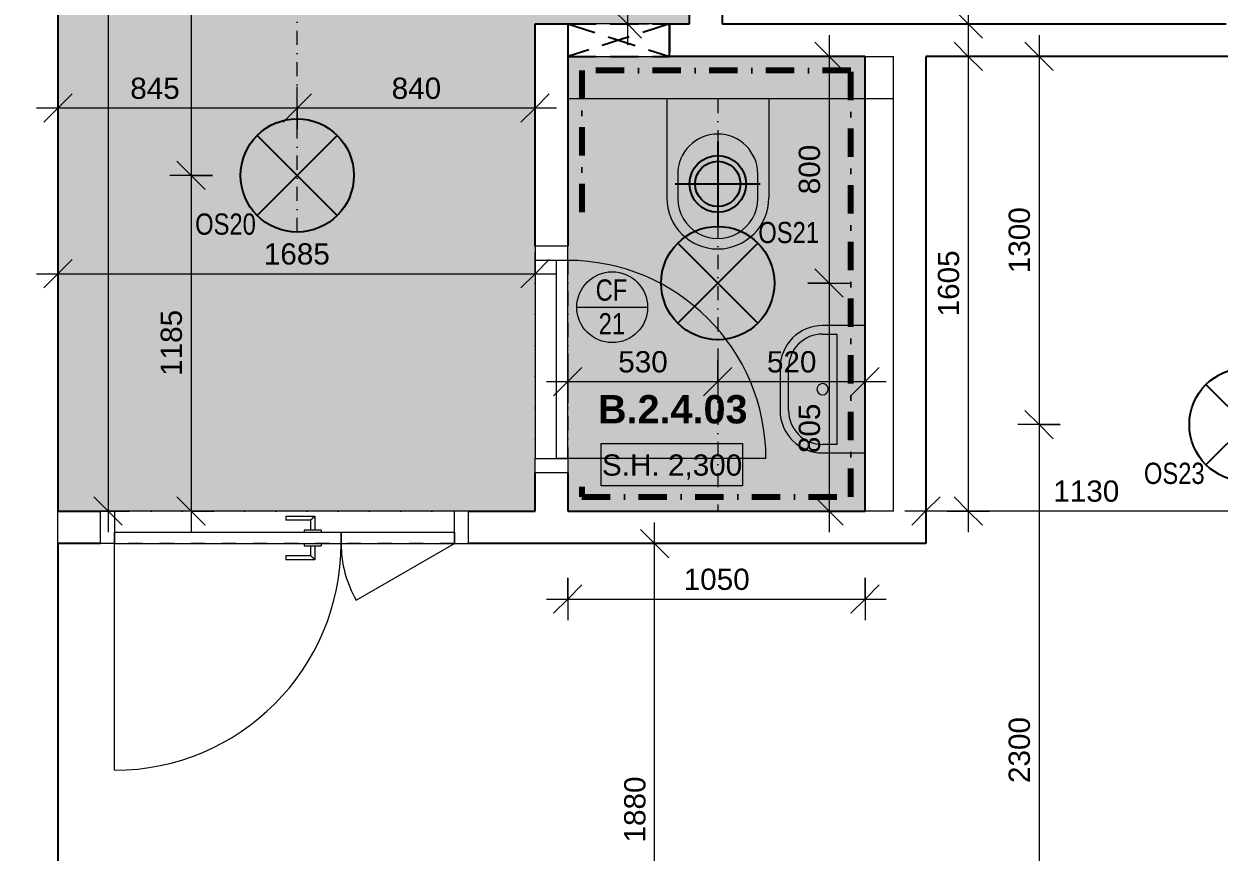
# Model space of a CAD drawing. Header units: millimetres. Extents: x -8336 to 42027, y -1655 to 58543.
# Drawn here: x 15276 to 19496, y 47414 to 50338 of the extents above; entities that cross this region are included whole.
import ezdxf

# ---------------------------------------------------------------- set-up
doc = ezdxf.new("R2010")
doc.units = ezdxf.units.MM
for name, pattern in [('ABMV_DashDot_2_2mm-S0_6mm', [110, 50, -30, 0, -30]), ('HA_Dash_3mm-S1mm', [150, 100, -50]), ('HA_DashDot_2_2mm-S0_6mm', [110, 50, -30, 0, -30]), ('HA_DashDot_4mm-S1mm', [200, 100, -50, 0, -50])]:
    doc.linetypes.add(name, pattern=pattern)
for name, color, linetype, lineweight in [('-UNDERLAY_I-WALL-____-OTLN', 9, 'Continuous', 9), ('-UNDERLAY_P-SANR-FIXT-OTLN', 9, 'Continuous', 9), ('A-____-____-DIMS', 9, 'Continuous', 5), ('A-____-____-DIMS-50', 9, 'Continuous', 5), ('A-AREA-____-IDEN', 9, 'Continuous', 9), ('A-CLNG-____-IDEN', 9, 'Continuous', 9), ('A-CLNG-____-PATT', 9, 'Continuous', 9), ('A-DETL-____-OTLN', 9, 'Continuous', 25), ('A-DOOR-____-MCUT', 9, 'HA_DashDot_2_2mm-S0_6mm', 9), ('A-DOOR-____-OTLN', 9, 'Continuous', 9), ('A-DOOR-FRAM-OTLN', 9, 'Continuous', 9), ('A-GENM-____-MCUT', 9, 'HA_Dash_3mm-S1mm', 25), ('A-GENM-____-OTLN', 9, 'Continuous', 9), ('A-WALL-____-MCUT', 9, 'Continuous', 25), ('E-LITE-EQPM-IDEN', 9, 'Continuous', 9), ('E-LITE-EQPM-OTLN', 9, 'Continuous', 9), ('G-____-____-DIMS', 9, 'Continuous', 5), ('I-WALL-____-MCUT', 9, 'Continuous', 25), ('I-WALL-____-OTLN', 9, 'Continuous', 9), ('M-HVAC-CDFF-OTLN', 9, 'Continuous', 9)]:
    doc.layers.add(name, color=color, linetype=linetype, lineweight=lineweight)
doc.styles.add('Arial_1', font='arial.ttf', dxfattribs={"height": 75})
doc.styles.add('Arial_2', font='arial.ttf', dxfattribs={"width": 0.8, "height": 75})
doc.styles.add('Arial_B', font='arialbd.ttf', dxfattribs={"height": 100})
doc.dimstyles.new('Inner_Dimensions', dxfattribs={"dimscale": 304.8, "dimtxt": 76.519455, "dimasz": 0.328084, "dimexe": 0.246063, "dimexo": 0.0625, "dimgap": 0.032808, "dimtad": 1, "dimdec": 0, "dimzin": 0, "dimdsep": 46, "dimtxsty": 'Arial_1', "dimblk1": 'OBLIQUE', "dimblk2": 'OBLIQUE', "dimsah": 1, "dimcen": 0.09, "dimdle": 0.246063, "dimazin": 0, "dimtfac": 1, "dimtdec": 4, "dimtix": 1, "dimtmove": 0, "dimatfit": 3, "dimfxl": 0.246063, "dimfxlon": 1, "dimtvp": 1, "dimtolj": 1, "dimtzin": 0, "dimlwd": 9, "dimlwe": 9, "dimarcsym": 2})
doc.dimstyles.new('Inner_Dimensions_1', dxfattribs={"dimscale": 304.8, "dimtxt": 76.519455, "dimasz": 0.328084, "dimexe": 0.246063, "dimexo": 0.0625, "dimgap": 0.032808, "dimtad": 1, "dimdec": 0, "dimzin": 0, "dimdsep": 46, "dimtxsty": 'Arial_1', "dimblk1": 'OBLIQUE', "dimblk2": 'OBLIQUE', "dimsah": 1, "dimcen": 0.09, "dimdle": 0.246063, "dimazin": 0, "dimtfac": 1, "dimtdec": 4, "dimtix": 1, "dimtmove": 2, "dimatfit": 3, "dimfxl": 0.246063, "dimfxlon": 1, "dimtvp": 1, "dimtolj": 1, "dimtzin": 0, "dimlwd": 9, "dimlwe": 9, "dimarcsym": 2})

# ---------------------------------------------------------------- blocks, each defined once
blk = doc.blocks.new('ABMV_Toilet_WallHung - Default-1991236-DPS_B - 2NP')
at = {"layer": '-UNDERLAY_P-SANR-FIXT-OTLN', "color": 254}
for p, q in [((-55, 75), (-55, 424.6)), ((-16.3, 426.2), (-16.3, 340.3)), ((266.3, 340.3), (266.3, 426.2)), ((305, 75), (305, 424.6))]:
    blk.add_line(p, q, dxfattribs=at)
for centre, radius, start, end in [((125, 424.6), 180, 0, 180), ((125, 426.2), 141.3, 360, 180), ((125, 340.3), 141.3, 180, 360)]:
    blk.add_arc(centre, radius, start, end, dxfattribs=at)
blk = doc.blocks.new('ABMV_WashBasin_Generic - 450x300-1960066-DPS_B - 2NP')
at = {"layer": '-UNDERLAY_P-SANR-FIXT-OTLN', "color": 254}
for p, q in [((200, 350), (50, 350)), ((50, 320), (200, 320)), ((-100, 200), (-100, 50)), ((-70, 150), (-70, 200)), ((320, 200), (320, 150)), ((350, 50), (350, 200)), ((320, 150), (-70, 150)), ((-100, 50), (350, 50))]:
    blk.add_line(p, q, dxfattribs=at)
for centre, radius, start, end in [((50, 200), 150, 90, 180), ((200, 200), 150, 360, 90), ((50, 200), 120, 90, 180), ((200, 200), 120, 360, 90), ((125, 200), 20, 90, 270), ((125, 200), 20, 270, 90)]:
    blk.add_arc(centre, radius, start, end, dxfattribs=at)
blk = doc.blocks.new('HA_DR_Double_Swing_Solid - In_BJ_1200x2100_800-1670814-DPS_B - 2NP')
at = {"layer": 'A-DOOR-____-MCUT'}
for p, q in [((-600, 57.5), (600, 57.5)), ((-600, -57.5), (600, -57.5))]:
    blk.add_line(p, q, dxfattribs=at)
at = {"layer": 'A-DOOR-____-OTLN', "lineweight": 5}
for p, q in [((600, 857.5), (600, 57.5)), ((-253.6, 257.5), (-600, 57.5))]:
    blk.add_line(p, q, dxfattribs=at)
at = {"layer": 'A-DOOR-____-OTLN'}
for p, q in [((-107.5, 65.5), (-107.5, 115)), ((-107.5, 115), (-5, 115)), ((-92.5, 100), (-92.5, 65.5)), ((-5, 100), (-92.5, 100)), ((-5, 100), (-5, 115)), ((-200, 57.5), (-600, 57.5)), ((-600, 17.5), (-600, 57.5)), ((-200, 17.5), (-200, 57.5)), ((600, 57.5), (-200, 57.5)), ((-200, 57.5), (-200, 17.5)), ((-70, 65.5), (-130, 65.5)), ((-130, 57.5), (-130, 65.5)), ((-70, 57.5), (-70, 65.5)), ((600, 57.5), (600, 17.5)), ((-200, 17.5), (-600, 17.5)), ((600, 17.5), (-200, 17.5)), ((-130, 9.5), (-130, 17.5)), ((-130, 9.5), (-70, 9.5)), ((-107.5, -40), (-107.5, 9.5)), ((-92.5, 9.5), (-92.5, -25)), ((-70, 9.5), (-70, 17.5)), ((-5, -40), (-107.5, -40)), ((-92.5, -25), (-5, -25)), ((-5, -40), (-5, -25))]:
    blk.add_line(p, q, dxfattribs=at)
at = {"layer": 'A-DOOR-____-OTLN', "lineweight": 5}
for centre, radius, start, end in [((600, 57.5), 800, 90, 180), ((-600, 57.5), 400, 360, 30)]:
    blk.add_arc(centre, radius, start, end, dxfattribs=at)
at = {"layer": 'A-DOOR-____-OTLN'}
for points in [[(-107.5, 115), (-107.5, 115), (-107.4, 114.9), (-106.9, 114.4), (-106.5, 114), (-106.1, 113.6), (-105.6, 113.1), (-105.2, 112.7), (-104.6, 112.1), (-103.9, 111.4), (-103.3, 110.8), (-102.9, 110.4), (-102.4, 109.9), (-101.9, 109.4), (-101.5, 109), (-101, 108.5), (-100.5, 108), (-100, 107.5), (-99.5, 107), (-99, 106.5), (-98.5, 106), (-98.1, 105.6), (-97.6, 105.1), (-97.1, 104.6), (-96.7, 104.2), (-96.2, 103.7), (-95.8, 103.3), (-95.3, 102.8), (-94.8, 102.3), (-94.4, 101.9), (-93.9, 101.4), (-93.5, 101), (-93.1, 100.6), (-92.6, 100.1), (-92.5, 100), (-92.5, 100)], [(-92.5, -25), (-92.5, -25), (-92.6, -25.1), (-93.1, -25.6), (-93.5, -26), (-93.9, -26.4), (-94.4, -26.9), (-94.8, -27.3), (-95.4, -27.9), (-96.1, -28.6), (-96.7, -29.2), (-97.1, -29.6), (-97.6, -30.1), (-98.1, -30.6), (-98.5, -31), (-99, -31.5), (-99.5, -32), (-100, -32.5), (-100.5, -33), (-101, -33.5), (-101.5, -34), (-101.9, -34.4), (-102.4, -34.9), (-102.9, -35.4), (-103.3, -35.8), (-103.8, -36.3), (-104.2, -36.7), (-104.7, -37.2), (-105.2, -37.7), (-105.6, -38.1), (-106.1, -38.6), (-106.5, -39), (-106.9, -39.4), (-107.4, -39.9), (-107.5, -40), (-107.5, -40)]]:
    blk.add_open_spline(points, degree=3, knots=[0, 0, 0, 0, 0.083333, 0.125, 0.166667, 0.208333, 0.229167, 0.25, 0.291667, 0.333333, 0.354167, 0.375, 0.395833, 0.416667, 0.4375, 0.458333, 0.479167, 0.5, 0.520833, 0.541667, 0.5625, 0.583333, 0.604167, 0.625, 0.645833, 0.666667, 0.6875, 0.708333, 0.75, 0.770833, 0.791667, 0.833333, 0.875, 0.916667, 1, 1, 1, 1], dxfattribs=at)
at = {"layer": 'A-DOOR-FRAM-OTLN'}
for p, q in [((-650, 57.5), (-650, -57.5)), ((-600, 57.5), (-650, 57.5)), ((-600, 57.5), (-600, -57.5)), ((600, -57.5), (600, 57.5)), ((600, 57.5), (650, 57.5)), ((650, 57.5), (650, -57.5)), ((-650, -57.5), (-600, -57.5)), ((-600, -57.5), (600, -57.5)), ((650, -57.5), (600, -57.5))]:
    blk.add_line(p, q, dxfattribs=at)
blk = doc.blocks.new('HA_DR_Single_Swing_Solid - In_BJ_700x2100-2124340-DPS_B - 2NP')
at = {"layer": 'A-DOOR-____-MCUT'}
for p, q in [((-350, 57.5), (350, 57.5)), ((-350, -57.5), (350, -57.5))]:
    blk.add_line(p, q, dxfattribs=at)
at = {"layer": 'A-DOOR-____-OTLN', "lineweight": 5}
blk.add_line((350, 757.5), (350, 57.5), dxfattribs=at)
at = {"layer": 'A-DOOR-____-OTLN'}
for p, q in [((350, 57.5), (-350, 57.5)), ((-350, 57.5), (-350, 17.5)), ((350, 57.5), (350, 17.5)), ((350, 17.5), (-350, 17.5))]:
    blk.add_line(p, q, dxfattribs=at)
at = {"layer": 'A-DOOR-____-OTLN', "lineweight": 5}
blk.add_arc((350, 57.5), 700, 90, 180, dxfattribs=at)
at = {"layer": 'A-DOOR-FRAM-OTLN'}
for p, q in [((-400, 57.5), (-400, -57.5)), ((-350, 57.5), (-400, 57.5)), ((-350, 57.5), (-350, -57.5)), ((350, -57.5), (350, 57.5)), ((350, 57.5), (400, 57.5)), ((400, 57.5), (400, -57.5)), ((-400, -57.5), (-350, -57.5)), ((-350, -57.5), (350, -57.5)), ((400, -57.5), (350, -57.5))]:
    blk.add_line(p, q, dxfattribs=at)
blk = doc.blocks.new('HA_LF_GenericSymbol - OS21_koupelny-1994274-DPS_B - 2NP')
at = {"layer": 'E-LITE-EQPM-OTLN', "color": 11, "lineweight": 25}
for p, q in [((141.4, 141.4), (-141.4, -141.4)), ((-141.4, 141.4), (141.4, -141.4))]:
    blk.add_line(p, q, dxfattribs=at)
blk.add_circle((0, 0), 200, dxfattribs=at)
blk = doc.blocks.new('HA_LF_GenericSymbol - OS23_pokoje-1609971-DPS_B - 2NP')
at = {"layer": 'E-LITE-EQPM-OTLN', "color": 11, "lineweight": 25}
for p, q in [((141.4, 141.4), (-141.4, -141.4)), ((-141.4, 141.4), (141.4, -141.4))]:
    blk.add_line(p, q, dxfattribs=at)
blk.add_circle((0, 0), 200, dxfattribs=at)
blk = doc.blocks.new('HA_LF_GenericSymbol - OS20_chodby-1994336-DPS_B - 2NP')
at = {"layer": 'E-LITE-EQPM-OTLN', "color": 11, "lineweight": 25}
for p, q in [((141.4, -141.4), (-141.4, 141.4)), ((-141.4, -141.4), (141.4, 141.4))]:
    blk.add_line(p, q, dxfattribs=at)
blk.add_circle((0, 0), 200, dxfattribs=at)
blk = doc.blocks.new('HA_GM_Tiling_LineBased - Generic Tiles-2050683-DPS_B - 2NP')
at = {"layer": 'A-GENM-____-OTLN', "linetype": 'HA_DashDot_4mm-S1mm', "lineweight": 80}
blk.add_line((50, 50), (85, 50), dxfattribs=at)
blk = doc.blocks.new('HA_GM_Tiling_LineBased - Generic Tiles-2050666-DPS_B - 2NP')
at = {"layer": 'A-GENM-____-OTLN', "linetype": 'HA_DashDot_4mm-S1mm', "lineweight": 80}
blk.add_line((50, 50), (1000, 50), dxfattribs=at)
blk = doc.blocks.new('HA_GM_Tiling_LineBased - Generic Tiles-2050684-DPS_B - 2NP')
at = {"layer": 'A-GENM-____-OTLN', "linetype": 'HA_DashDot_4mm-S1mm', "lineweight": 80}
blk.add_line((50, 50), (620, 50), dxfattribs=at)
blk = doc.blocks.new('HA_VZT_GenericSymbol - Default-1980824-DPS_B - 2NP')
at = {"layer": 'M-HVAC-CDFF-OTLN', "color": 92, "lineweight": 25}
for p, q in [((0, 150), (0, -150)), ((-150, 0), (150, 0))]:
    blk.add_line(p, q, dxfattribs=at)
for radius in [100, 80]:
    blk.add_circle((0, 0), radius, dxfattribs=at)
blk = doc.blocks.new('HA_GM_Opening_Rectangle_WallBased - Default-2022477-DPS_B - 2NP')
at = {"layer": 'A-GENM-____-MCUT'}
for p, q in [((305, 57.5), (-55, -57.5)), ((-55, 57.5), (305, -57.5)), ((-55, 57.5), (-55, -57.5)), ((-55, 57.5), (305, 57.5)), ((305, 57.5), (305, -57.5)), ((-55, -57.5), (305, -57.5))]:
    blk.add_line(p, q, dxfattribs=at)
blk = doc.blocks.new('HA_GM_Tiling_LineBased - Generic Tiles-2050665-DPS_B - 2NP')
at = {"layer": 'A-GENM-____-OTLN', "linetype": 'HA_DashDot_4mm-S1mm', "lineweight": 80}
blk.add_line((50, 50), (1555, 50), dxfattribs=at)
blk = doc.blocks.new('DIMBLOCK60-DPS_B - 2NP')
at = {"layer": 'A-____-____-DIMS-50', "lineweight": 9}
for p, q in [((18460.7, 48693.3), (18460.7, 48543.3)), ((18460.7, 48618.3), (18460.7, 48693.3)), ((18460.7, 48618.3), (18510.7, 48668.3)), ((19590.7, 48693.3), (19590.7, 48543.3)), ((19590.7, 48618.3), (19590.7, 48693.3)), ((19590.7, 48618.3), (19640.7, 48668.3)), ((18385.7, 48618.3), (19590.7, 48618.3)), ((18460.7, 48618.3), (18410.7, 48568.3)), ((19590.7, 48618.3), (19540.7, 48568.3))]:
    blk.add_line(p, q, dxfattribs=at)
at = {"layer": 'A-____-____-DIMS-50', "color": 0, "lineweight": 9, "insert": (18910.3, 48725.6), "char_height": 75, "width": 276.883, "attachment_point": 1, "line_spacing_factor": 0.941778, "style": 'Arial_1'}
blk.add_mtext('1130', dxfattribs=at)
blk = doc.blocks.new('_Oblique')
at = {"color": 0, "linetype": 'ByBlock', "lineweight": -2}
blk.add_line((-0.5, -0.5), (0.5, 0.5), dxfattribs=at)
blk = doc.blocks.new('DIMBLOCK62-DPS_B - 2NP')
at = {"layer": 'A-____-____-DIMS-50', "lineweight": 9}
for p, q in [((18860.1, 50222.7), (18810.1, 50272.7)), ((18860.1, 50297.7), (18860.1, 48922.7)), ((18935.1, 50222.7), (18785.1, 50222.7)), ((18860.1, 50222.7), (18910.1, 50172.7)), ((18860.1, 50222.7), (18935.1, 50222.7)), ((18860.1, 48922.7), (18810.1, 48972.7)), ((18935.1, 48922.7), (18785.1, 48922.7)), ((18860.1, 48922.7), (18910.1, 48872.7)), ((18860.1, 48922.7), (18935.1, 48922.7))]:
    blk.add_line(p, q, dxfattribs=at)
at = {"layer": 'A-____-____-DIMS-50', "color": 0, "lineweight": 9, "insert": (18752.7, 49457.4), "char_height": 75, "width": 276.883, "attachment_point": 1, "rotation": 90, "line_spacing_factor": 0.941778, "style": 'Arial_1'}
blk.add_mtext('1300', dxfattribs=at)
blk = doc.blocks.new('DIMBLOCK63-DPS_B - 2NP')
at = {"layer": 'A-____-____-DIMS-50', "lineweight": 9}
for p, q in [((18860.1, 48922.7), (18810.1, 48972.7)), ((18935.1, 48922.7), (18785.1, 48922.7)), ((18860.1, 48922.7), (18860.1, 46622.7)), ((18860.1, 48922.7), (18910.1, 48872.7)), ((18860.1, 48922.7), (18935.1, 48922.7)), ((18860.1, 46622.7), (18810.1, 46672.7)), ((18935.1, 46622.7), (18785.1, 46622.7)), ((18860.1, 46622.7), (18910.1, 46572.7)), ((18860.1, 46622.7), (18935.1, 46622.7))]:
    blk.add_line(p, q, dxfattribs=at)
at = {"layer": 'A-____-____-DIMS-50', "color": 0, "lineweight": 9, "insert": (18752.7, 47657.4), "char_height": 75, "width": 276.883, "attachment_point": 1, "rotation": 90, "line_spacing_factor": 0.941778, "style": 'Arial_1'}
blk.add_mtext('2300', dxfattribs=at)
blk = doc.blocks.new('DIMBLOCK65-DPS_B - 2NP')
at = {"layer": 'A-____-____-DIMS-50', "lineweight": 9}
for p, q in [((17195.7, 49149.8), (17195.7, 48999.8)), ((17195.7, 49074.8), (17195.7, 49149.8)), ((17195.7, 49074.8), (17245.7, 49124.8)), ((17725.7, 49149.8), (17725.7, 48999.8)), ((17725.7, 49074.8), (17725.7, 49149.8)), ((17725.7, 49074.8), (17775.7, 49124.8)), ((17120.7, 49074.8), (17725.7, 49074.8)), ((17195.7, 49074.8), (17145.7, 49024.8)), ((17725.7, 49074.8), (17675.7, 49024.8))]:
    blk.add_line(p, q, dxfattribs=at)
at = {"layer": 'A-____-____-DIMS-50', "color": 0, "lineweight": 9, "insert": (17374.2, 49182.2), "char_height": 75, "width": 207.662, "attachment_point": 1, "line_spacing_factor": 0.941778, "style": 'Arial_1'}
blk.add_mtext('530', dxfattribs=at)
blk = doc.blocks.new('DIMBLOCK66-DPS_B - 2NP')
at = {"layer": 'A-____-____-DIMS-50', "lineweight": 9}
for p, q in [((17725.7, 49149.8), (17725.7, 48999.8)), ((17725.7, 49074.8), (17725.7, 49149.8)), ((17725.7, 49074.8), (17775.7, 49124.8)), ((18245.7, 49149.8), (18245.7, 48999.8)), ((18245.7, 49074.8), (18245.7, 49149.8)), ((18245.7, 49074.8), (18295.7, 49124.8)), ((17725.7, 49074.8), (17675.7, 49024.8)), ((17725.7, 49074.8), (18320.7, 49074.8)), ((18245.7, 49074.8), (18195.7, 49024.8))]:
    blk.add_line(p, q, dxfattribs=at)
at = {"layer": 'A-____-____-DIMS-50', "color": 0, "lineweight": 9, "insert": (17899.2, 49182.2), "char_height": 75, "width": 207.662, "attachment_point": 1, "line_spacing_factor": 0.941778, "style": 'Arial_1'}
blk.add_mtext('520', dxfattribs=at)
blk = doc.blocks.new('DIMBLOCK67-DPS_B - 2NP')
at = {"layer": 'A-____-____-DIMS-50', "lineweight": 9}
for p, q in [((18118.9, 50222.7), (18068.9, 50272.7)), ((18118.9, 50297.7), (18118.9, 49422.7)), ((18193.9, 50222.7), (18043.9, 50222.7)), ((18118.9, 50222.7), (18168.9, 50172.7)), ((18118.9, 50222.7), (18193.9, 50222.7)), ((18118.9, 49422.7), (18068.9, 49472.7)), ((18043.9, 49422.7), (18193.9, 49422.7)), ((18118.9, 49422.7), (18043.9, 49422.7)), ((18118.9, 49422.7), (18168.9, 49372.7))]:
    blk.add_line(p, q, dxfattribs=at)
at = {"layer": 'A-____-____-DIMS-50', "color": 0, "lineweight": 9, "insert": (18011.5, 49736.2), "char_height": 75, "width": 207.662, "attachment_point": 1, "rotation": 90, "line_spacing_factor": 0.941778, "style": 'Arial_1'}
blk.add_mtext('800', dxfattribs=at)
blk = doc.blocks.new('DIMBLOCK68-DPS_B - 2NP')
at = {"layer": 'A-____-____-DIMS-50', "lineweight": 9}
for p, q in [((18118.9, 49422.7), (18068.9, 49472.7)), ((18043.9, 49422.7), (18193.9, 49422.7)), ((18118.9, 49422.7), (18043.9, 49422.7)), ((18118.9, 49422.7), (18118.9, 48542.7)), ((18118.9, 49422.7), (18168.9, 49372.7)), ((18118.9, 48617.7), (18068.9, 48667.7)), ((18193.9, 48617.7), (18043.9, 48617.7)), ((18118.9, 48617.7), (18168.9, 48567.7)), ((18118.9, 48617.7), (18193.9, 48617.7))]:
    blk.add_line(p, q, dxfattribs=at)
at = {"layer": 'A-____-____-DIMS-50', "color": 0, "lineweight": 9, "insert": (18011.5, 48822.2), "char_height": 75, "width": 207.662, "attachment_point": 1, "rotation": 90, "line_spacing_factor": 0.941778, "style": 'Arial_1'}
blk.add_mtext('805', dxfattribs=at)
blk = doc.blocks.new('DIMBLOCK73-DPS_B - 2NP')
at = {"layer": 'A-____-____-DIMS-50', "lineweight": 9}
for p, q in [((18610.1, 51507.7), (18560.1, 51557.7)), ((18685.1, 51507.7), (18535.1, 51507.7)), ((18610.1, 51507.7), (18610.1, 50262.7)), ((18610.1, 51507.7), (18660.1, 51457.7)), ((18610.1, 51507.7), (18685.1, 51507.7)), ((18610.1, 50337.7), (18560.1, 50387.7)), ((18685.1, 50337.7), (18535.1, 50337.7)), ((18610.1, 50337.7), (18660.1, 50287.7)), ((18610.1, 50337.7), (18685.1, 50337.7))]:
    blk.add_line(p, q, dxfattribs=at)
at = {"layer": 'A-____-____-DIMS-50', "color": 0, "lineweight": 9, "insert": (18502.7, 50807.4), "char_height": 75, "width": 276.883, "attachment_point": 1, "rotation": 90, "line_spacing_factor": 0.941778, "style": 'Arial_1'}
blk.add_mtext('1170', dxfattribs=at)
blk = doc.blocks.new('DIMBLOCK88-DPS_B - 2NP')
at = {"layer": 'A-____-____-DIMS-50', "lineweight": 9}
for p, q in [((16240.7, 49965.7), (16240.7, 50115.7)), ((17080.7, 49965.7), (17080.7, 50115.7)), ((16240.7, 50040.7), (16290.7, 50090.7)), ((17080.7, 50040.7), (17130.7, 50090.7)), ((16240.7, 50040.7), (16190.7, 49990.7)), ((17155.7, 50040.7), (16240.7, 50040.7)), ((16240.7, 50040.7), (16240.7, 49965.7)), ((17080.7, 50040.7), (17030.7, 49990.7)), ((17080.7, 50040.7), (17080.7, 49965.7))]:
    blk.add_line(p, q, dxfattribs=at)
at = {"layer": 'A-____-____-DIMS-50', "color": 0, "lineweight": 9, "insert": (16574.2, 50148), "char_height": 75, "width": 207.662, "attachment_point": 1, "line_spacing_factor": 0.941778, "style": 'Arial_1'}
blk.add_mtext('840', dxfattribs=at)
blk = doc.blocks.new('DIMBLOCK89-DPS_B - 2NP')
at = {"layer": 'A-____-____-DIMS-50', "lineweight": 9}
for p, q in [((15395.7, 49965.7), (15395.7, 50115.7)), ((16240.7, 49965.7), (16240.7, 50115.7)), ((15395.7, 50040.7), (15445.7, 50090.7)), ((16240.7, 50040.7), (16290.7, 50090.7)), ((16240.7, 50040.7), (15320.7, 50040.7)), ((15395.7, 50040.7), (15345.7, 49990.7)), ((15395.7, 50040.7), (15395.7, 49965.7)), ((16240.7, 50040.7), (16190.7, 49990.7)), ((16240.7, 50040.7), (16240.7, 49965.7))]:
    blk.add_line(p, q, dxfattribs=at)
at = {"layer": 'A-____-____-DIMS-50', "color": 0, "lineweight": 9, "insert": (15651.2, 50148), "char_height": 75, "width": 207.662, "attachment_point": 1, "line_spacing_factor": 0.941778, "style": 'Arial_1'}
blk.add_mtext('845', dxfattribs=at)
blk = doc.blocks.new('DIMBLOCK91-DPS_B - 2NP')
at = {"layer": 'A-____-____-DIMS-50', "lineweight": 9}
for p, q in [((15866, 51552.7), (15816, 51602.7)), ((15941, 51552.7), (15791, 51552.7)), ((15866, 51552.7), (15866, 49802.7)), ((15866, 51552.7), (15916, 51502.7)), ((15866, 51552.7), (15941, 51552.7)), ((15866, 49802.7), (15816, 49852.7)), ((15941, 49802.7), (15791, 49802.7)), ((15866, 49802.7), (15916, 49752.7)), ((15866, 49802.7), (15941, 49802.7))]:
    blk.add_line(p, q, dxfattribs=at)
at = {"layer": 'A-____-____-DIMS-50', "color": 0, "lineweight": 9, "insert": (15758.6, 50777.9), "char_height": 75, "width": 276.883, "attachment_point": 1, "rotation": 90, "line_spacing_factor": 0.941778, "style": 'Arial_1'}
blk.add_mtext('1750', dxfattribs=at)
blk = doc.blocks.new('DIMBLOCK92-DPS_B - 2NP')
at = {"layer": 'A-____-____-DIMS-50', "lineweight": 9}
for p, q in [((15866, 49802.7), (15816, 49852.7)), ((15941, 49802.7), (15791, 49802.7)), ((15866, 49802.7), (15866, 48542.7)), ((15866, 49802.7), (15916, 49752.7)), ((15866, 49802.7), (15941, 49802.7)), ((15866, 48617.7), (15816, 48667.7)), ((15941, 48617.7), (15791, 48617.7)), ((15866, 48617.7), (15916, 48567.7)), ((15866, 48617.7), (15941, 48617.7))]:
    blk.add_line(p, q, dxfattribs=at)
at = {"layer": 'A-____-____-DIMS-50', "color": 0, "lineweight": 9, "insert": (15758.6, 49094.9), "char_height": 75, "width": 276.883, "attachment_point": 1, "rotation": 90, "line_spacing_factor": 0.941778, "style": 'Arial_1'}
blk.add_mtext('1185', dxfattribs=at)
blk = doc.blocks.new('Spot Elevations - Generic-448778-DPS_B - 2NP')
at = {"layer": 'G-____-____-DIMS', "lineweight": 9}
for p, q in [((-5, 0), (-5, 3)), ((-5, 3), (5, 3)), ((5, 3), (5, 0)), ((5, 0), (-5, 0))]:
    blk.add_line(p, q, dxfattribs=at)
blk = doc.blocks.new('HA_Tag_Ceiling - Group _ Type Mark-1728985-DPS_B - 2NP')
at = {"layer": 'A-CLNG-____-IDEN'}
blk.add_line((-2.5, 0), (2.5, 0), dxfattribs=at)
blk.add_circle((0, 0), 2.5, dxfattribs=at)
blk = doc.blocks.new('DIMBLOCK124-DPS_B - 2NP')
at = {"layer": 'A-____-____-DIMS-50', "lineweight": 9}
for p, q in [((17406.5, 51627.7), (17406.5, 50262.7)), ((17406.5, 51552.7), (17356.5, 51602.7)), ((17331.5, 51552.7), (17481.5, 51552.7)), ((17406.5, 51552.7), (17331.5, 51552.7)), ((17406.5, 51552.7), (17456.5, 51502.7)), ((17406.5, 50337.7), (17356.5, 50387.7)), ((17481.5, 50337.7), (17331.5, 50337.7)), ((17406.5, 50337.7), (17456.5, 50287.7)), ((17406.5, 50337.7), (17481.5, 50337.7))]:
    blk.add_line(p, q, dxfattribs=at)
at = {"layer": 'A-____-____-DIMS-50', "color": 0, "lineweight": 9, "insert": (17299.1, 50829.9), "char_height": 75, "width": 276.883, "attachment_point": 1, "rotation": 90, "line_spacing_factor": 0.941778, "style": 'Arial_1'}
blk.add_mtext('1215', dxfattribs=at)
blk = doc.blocks.new('DIMBLOCK146-DPS_B - 2NP')
at = {"layer": 'A-____-____-DIMS-50', "lineweight": 9}
for p, q in [((17502.5, 46622.7), (17502.5, 48577.7)), ((17502.5, 48502.7), (17452.5, 48552.7)), ((17427.5, 48502.7), (17577.5, 48502.7)), ((17502.5, 48502.7), (17427.5, 48502.7)), ((17502.5, 48502.7), (17552.5, 48452.7)), ((17502.5, 46622.7), (17452.5, 46672.7)), ((17427.5, 46622.7), (17577.5, 46622.7)), ((17502.5, 46622.7), (17427.5, 46622.7)), ((17502.5, 46622.7), (17552.5, 46572.7))]:
    blk.add_line(p, q, dxfattribs=at)
at = {"layer": 'A-____-____-DIMS-50', "color": 0, "lineweight": 9, "insert": (17395.1, 47447.4), "char_height": 75, "width": 276.883, "attachment_point": 1, "rotation": 90, "line_spacing_factor": 0.941778, "style": 'Arial_1'}
blk.add_mtext('1880', dxfattribs=at)
blk = doc.blocks.new('DIMBLOCK179-DPS_B - 2NP')
at = {"layer": 'A-____-____-DIMS-50', "lineweight": 9}
for p, q in [((15395.7, 49530.7), (15395.7, 49380.7)), ((15395.7, 49455.7), (15395.7, 49530.7)), ((15395.7, 49455.7), (15445.7, 49505.7)), ((17080.7, 49530.7), (17080.7, 49380.7)), ((17080.7, 49455.7), (17080.7, 49530.7)), ((17080.7, 49455.7), (17130.7, 49505.7)), ((15320.7, 49455.7), (17155.7, 49455.7)), ((15395.7, 49455.7), (15345.7, 49405.7)), ((17080.7, 49455.7), (17030.7, 49405.7))]:
    blk.add_line(p, q, dxfattribs=at)
at = {"layer": 'A-____-____-DIMS-50', "color": 0, "lineweight": 9, "insert": (16122.8, 49563.1), "char_height": 75, "width": 276.883, "attachment_point": 1, "line_spacing_factor": 0.941778, "style": 'Arial_1'}
blk.add_mtext('1685', dxfattribs=at)
blk = doc.blocks.new('DIMBLOCK180-DPS_B - 2NP')
at = {"layer": 'A-____-____-DIMS-50', "lineweight": 9}
for p, q in [((15573, 52502.7), (15523, 52552.7)), ((15573, 52577.7), (15573, 48542.7)), ((15648, 52502.7), (15498, 52502.7)), ((15573, 52502.7), (15623, 52452.7)), ((15573, 52502.7), (15648, 52502.7)), ((15573, 48617.7), (15523, 48667.7)), ((15648, 48617.7), (15498, 48617.7)), ((15573, 48617.7), (15623, 48567.7)), ((15573, 48617.7), (15648, 48617.7))]:
    blk.add_line(p, q, dxfattribs=at)
at = {"layer": 'A-____-____-DIMS-50', "color": 0, "lineweight": 9, "insert": (15465.6, 50444.9), "char_height": 75, "width": 276.883, "attachment_point": 1, "rotation": 90, "line_spacing_factor": 0.941778, "style": 'Arial_1'}
blk.add_mtext('3885', dxfattribs=at)
blk = doc.blocks.new('DIMBLOCK182-DPS_B - 2NP')
at = {"layer": 'A-____-____-DIMS-50', "lineweight": 9}
for p, q in [((17195.7, 48382), (17195.7, 48232)), ((17195.7, 48307), (17195.7, 48382)), ((18245.7, 48382), (18245.7, 48232)), ((18245.7, 48307), (18245.7, 48382)), ((17195.7, 48307), (17245.7, 48357)), ((18245.7, 48307), (18295.7, 48357)), ((17120.7, 48307), (18320.7, 48307)), ((17195.7, 48307), (17145.7, 48257)), ((18245.7, 48307), (18195.7, 48257))]:
    blk.add_line(p, q, dxfattribs=at)
at = {"layer": 'A-____-____-DIMS-50', "color": 0, "lineweight": 9, "insert": (17605.3, 48414.3), "char_height": 75, "width": 276.883, "attachment_point": 1, "line_spacing_factor": 0.941778, "style": 'Arial_1'}
blk.add_mtext('1050', dxfattribs=at)
blk = doc.blocks.new('DIMBLOCK183-DPS_B - 2NP')
at = {"layer": 'A-____-____-DIMS-50', "lineweight": 9}
for p, q in [((18610.1, 50222.7), (18560.1, 50272.7)), ((18610.1, 50297.7), (18610.1, 48542.7)), ((18685.1, 50222.7), (18535.1, 50222.7)), ((18610.1, 50222.7), (18660.1, 50172.7)), ((18610.1, 50222.7), (18685.1, 50222.7)), ((18610.1, 48617.7), (18560.1, 48667.7)), ((18535.1, 48617.7), (18685.1, 48617.7)), ((18610.1, 48617.7), (18535.1, 48617.7)), ((18610.1, 48617.7), (18660.1, 48567.7))]:
    blk.add_line(p, q, dxfattribs=at)
at = {"layer": 'A-____-____-DIMS-50', "color": 0, "lineweight": 9, "insert": (18502.7, 49304.9), "char_height": 75, "width": 276.883, "attachment_point": 1, "rotation": 90, "line_spacing_factor": 0.941778, "style": 'Arial_1'}
blk.add_mtext('1605', dxfattribs=at)

msp = doc.modelspace()

# ---------------------------------------------------------------- hatches: boundary and pattern name
at = {"layer": 'A-CLNG-____-PATT'}
h = msp.add_hatch(color=256, dxfattribs=at)
h.paths.add_polyline_path([(15395.7, 48617.7), (17080.7, 48617.7), (17080.7, 50337.7), (17625.7, 50337.7), (17625.7, 52502.7), (14300.7, 52502.7), (14300.7, 52022.7), (14185.7, 52022.7), (14185.7, 52672.7), (13455.7, 52672.7), (13455.7, 52022.7), (13340.7, 52022.7), (13340.7, 52672.7), (11325.7, 52672.7), (11325.7, 50927.7), (15395.7, 50927.7), (15395.7, 48903.4)])
h.paths.add_polyline_path([(14780.7, 51517.7), (14771.6, 51518.9), (14763.2, 51522.4), (14755.9, 51528), (14750.4, 51535.2), (14746.9, 51543.7), (14745.7, 51552.7), (14746.9, 51561.8), (14750.4, 51570.2), (14755.9, 51577.5), (14763.2, 51583), (14771.6, 51586.5), (14780.7, 51587.7), (14789.7, 51586.5), (14798.2, 51583), (14805.4, 51577.5), (14811, 51570.2), (14814.5, 51561.8), (14815.7, 51552.7), (14814.5, 51543.7), (14811, 51535.2), (14805.4, 51528), (14798.2, 51522.4), (14789.7, 51518.9)])
msp.add_hatch(color=256, dxfattribs=at).paths.add_polyline_path([(17195.7, 48617.7), (18245.7, 48617.7), (18245.7, 50222.7), (17195.7, 50222.7), (17195.7, 48752.7)])

# ---------------------------------------------------------------- linework, layer by layer
at = {"layer": '-UNDERLAY_I-WALL-____-OTLN'}
msp.add_line((18345.7, 50072.7), (17195.7, 50072.7), dxfattribs=at)
at = {"layer": 'A-DETL-____-OTLN', "linetype": 'ABMV_DashDot_2_2mm-S0_6mm', "lineweight": 5}
for p, q in [((16240.7, 49602.7), (16240.7, 52287.7)), ((17725.7, 50072.7), (17725.7, 48617.7))]:
    msp.add_line(p, q, dxfattribs=at)
at = {"layer": 'A-WALL-____-MCUT', "lineweight": 9}
for p, q in [((18245.7, 50222.7), (18345.7, 50222.7)), ((18345.7, 48617.7), (18345.7, 50222.7)), ((15395.7, 48502.7), (15395.7, 48617.7)), ((18345.7, 48617.7), (18245.7, 48617.7))]:
    msp.add_line(p, q, dxfattribs=at)
at = {"layer": 'I-WALL-____-MCUT'}
for p, q in [((17625.7, 50337.7), (17625.7, 51252.7)), ((17740.7, 51252.7), (17740.7, 50337.7)), ((15395.7, 50927.7), (15395.7, 48617.7)), ((17080.7, 49552.7), (17080.7, 50337.7)), ((17080.7, 50337.7), (17195.7, 50337.7)), ((17195.7, 50337.7), (17195.7, 49552.7)), ((17555.7, 50222.7), (17555.7, 50337.7)), ((17555.7, 50337.7), (17625.7, 50337.7)), ((17740.7, 50337.7), (19520.7, 50337.7)), ((18245.7, 50222.7), (17555.7, 50222.7)), ((18245.7, 48617.7), (18245.7, 50222.7)), ((19855.7, 50222.7), (18460.7, 50222.7)), ((18460.7, 50222.7), (18460.7, 48502.7)), ((17080.7, 48617.7), (17080.7, 48752.7)), ((17195.7, 48752.7), (17195.7, 48617.7)), ((15395.7, 48617.7), (15545.7, 48617.7)), ((16845.7, 48617.7), (17080.7, 48617.7)), ((17195.7, 48617.7), (18245.7, 48617.7)), ((15395.7, 48502.7), (15395.7, 44737.7)), ((15545.7, 48502.7), (15395.7, 48502.7)), ((18460.7, 48502.7), (16845.7, 48502.7))]:
    msp.add_line(p, q, dxfattribs=at)
at = {"layer": 'I-WALL-____-OTLN'}
for p, q in [((17555.7, 50337.7), (17195.7, 50337.7)), ((17195.7, 50222.7), (17555.7, 50222.7))]:
    msp.add_line(p, q, dxfattribs=at)

# ---------------------------------------------------------------- block references
at = {"layer": '-UNDERLAY_P-SANR-FIXT-OTLN', "color": 254}
for name, p, rotation in [('ABMV_Toilet_WallHung - Default-1991236-DPS_B - 2NP', (17850.7, 50147.7), 180), ('ABMV_WashBasin_Generic - 450x300-1960066-DPS_B - 2NP', (18295.7, 48922.7), 89.99999999999974)]:
    msp.add_blockref(name, p, dxfattribs=dict(at, rotation=rotation))
at = {"layer": 'A-CLNG-____-IDEN', "xscale": 49.99999999999998, "yscale": 49.99999999999998, "zscale": 49.99999999999998}
msp.add_blockref('HA_Tag_Ceiling - Group _ Type Mark-1728985-DPS_B - 2NP', (17352.9, 49337.4), dxfattribs=at)
at = {"layer": 'A-DOOR-____-OTLN'}
for name, p, rotation in [('HA_DR_Single_Swing_Solid - In_BJ_700x2100-2124340-DPS_B - 2NP', (17138.2, 49152.7), 270.0000000000002), ('HA_DR_Double_Swing_Solid - In_BJ_1200x2100_800-1670814-DPS_B - 2NP', (16195.7, 48560.2), 180)]:
    msp.add_blockref(name, p, dxfattribs=dict(at, rotation=rotation))
at = {"layer": 'A-GENM-____-OTLN'}
msp.add_blockref('HA_GM_Opening_Rectangle_WallBased - Default-2022477-DPS_B - 2NP', (17250.7, 50280.2), dxfattribs=at)
at = {"layer": 'A-GENM-____-OTLN', "linetype": 'HA_DashDot_4mm-S1mm', "lineweight": 80}
for name, p, rotation in [('HA_GM_Tiling_LineBased - Generic Tiles-2050666-DPS_B - 2NP', (18245.7, 50222.7), 180), ('HA_GM_Tiling_LineBased - Generic Tiles-2050684-DPS_B - 2NP', (17195.7, 50222.7), 270.0000000000001), ('HA_GM_Tiling_LineBased - Generic Tiles-2050665-DPS_B - 2NP', (18245.7, 48617.7), 90.0000000000001), ('HA_GM_Tiling_LineBased - Generic Tiles-2050683-DPS_B - 2NP', (17195.7, 48752.7), 270)]:
    msp.add_blockref(name, p, dxfattribs=dict(at, rotation=rotation))
msp.add_blockref('HA_GM_Tiling_LineBased - Generic Tiles-2050666-DPS_B - 2NP', (17195.7, 48617.7), dxfattribs=at)
at = {"layer": 'E-LITE-EQPM-OTLN', "color": 11, "lineweight": 25, "rotation": 180}
msp.add_blockref('HA_LF_GenericSymbol - OS20_chodby-1994336-DPS_B - 2NP', (16240.7, 49802.7), dxfattribs=at)
at = {"layer": 'E-LITE-EQPM-OTLN', "color": 11, "lineweight": 25}
for name, p in [('HA_LF_GenericSymbol - OS21_koupelny-1994274-DPS_B - 2NP', (17725.7, 49422.7)), ('HA_LF_GenericSymbol - OS23_pokoje-1609971-DPS_B - 2NP', (19590.7, 48922.7))]:
    msp.add_blockref(name, p, dxfattribs=at)
at = {"layer": 'G-____-____-DIMS', "lineweight": 9, "xscale": 49.99999999999998, "yscale": 49.99999999999998, "zscale": 49.99999999999998}
msp.add_blockref('Spot Elevations - Generic-448778-DPS_B - 2NP', (17563.5, 48706.7), dxfattribs=at)
at = {"layer": 'M-HVAC-CDFF-OTLN', "color": 92, "lineweight": 25}
msp.add_blockref('HA_VZT_GenericSymbol - Default-1980824-DPS_B - 2NP', (17725.7, 49772.7), dxfattribs=at)

# ---------------------------------------------------------------- texts
at = {"layer": 'A-AREA-____-IDEN', "lineweight": 5, "insert": (17302.7, 49027.2), "char_height": 100, "width": 653.375, "attachment_point": 1, "style": 'Arial_B'}
msp.add_mtext('B.2.4.03', dxfattribs=at)
at = {"layer": 'A-CLNG-____-IDEN', "lineweight": 5, "char_height": 75, "attachment_point": 1, "style": 'Arial_2'}
for s, insert, width in [('CF', (17294.5, 49435.5), 137.89), ('21', (17305.1, 49316.5), 115.443)]:
    msp.add_mtext(s, dxfattribs=dict(at, insert=insert, width=width))
at = {"layer": 'E-LITE-EQPM-IDEN', "lineweight": 5, "char_height": 75, "width": 262.953, "attachment_point": 1, "style": 'Arial_2'}
for s, insert in [('OS20', (15880.3, 49668.4)), ('OS21', (17868.7, 49638.7)), ('OS23', (19230.3, 48788.4))]:
    msp.add_mtext(s, dxfattribs=dict(at, insert=insert))
at = {"layer": 'G-____-____-DIMS', "lineweight": 9, "insert": (17316.8, 48817.6), "char_height": 75, "width": 592.246, "attachment_point": 1, "line_spacing_factor": 0.941778, "style": 'Arial_1'}
msp.add_mtext('S.H. 2,300', dxfattribs=at)

# ---------------------------------------------------------------- dimensions: what is measured, and where the dimension line sits
at = {"layer": 'A-____-____-DIMS', "lineweight": 9}
for base, p1, p2, override, picture, middle in [((15573, 48617.7), (15648, 52502.7), (15648, 48617.7), {"dimpost": '<>', "dimfxl": 3885}, 'DIMBLOCK180-DPS_B - 2NP', (15524.7, 50560.2)), ((17406.5, 50337.7), (17331.5, 51552.7), (17481.5, 50337.7), {"dimpost": '<>', "dimfxl": 1224.224244}, 'DIMBLOCK124-DPS_B - 2NP', (17358.2, 50945.2)), ((18610.1, 50337.7), (18685.1, 51507.7), (18685.1, 50337.7), {"dimpost": '<>', "dimfxl": 1170}, 'DIMBLOCK73-DPS_B - 2NP', (18561.8, 50922.7)), ((18118.9, 49422.7), (18193.9, 50222.7), (18043.9, 49422.7), {"dimpost": '<>', "dimfxl": 813.94103}, 'DIMBLOCK67-DPS_B - 2NP', (18070.6, 49822.7)), ((18610.1, 48617.7), (18685.1, 50222.7), (18535.1, 48617.7), {"dimpost": '<>', "dimfxl": 1611.994107}, 'DIMBLOCK183-DPS_B - 2NP', (18561.8, 49420.2)), ((18860.1, 48922.7), (18935.1, 50222.7), (18935.1, 48922.7), {"dimpost": '<>', "dimfxl": 1300}, 'DIMBLOCK62-DPS_B - 2NP', (18811.8, 49572.7)), ((15866, 48617.7), (15941, 49802.7), (15941, 48617.7), {"dimpost": '<>', "dimfxl": 1185}, 'DIMBLOCK92-DPS_B - 2NP', (15817.7, 49210.2)), ((18860.1, 46622.7), (18935.1, 48922.7), (18935.1, 46622.7), {"dimpost": '<>', "dimfxl": 2300}, 'DIMBLOCK63-DPS_B - 2NP', (18811.8, 47772.7)), ((17502.5, 48502.7), (17427.5, 46622.7), (17427.5, 48502.7), {"dimpost": '<>', "dimfxl": 1880}, 'DIMBLOCK146-DPS_B - 2NP', (17454.2, 47562.7))]:
    dim = msp.add_linear_dim(base=base, p1=p1, p2=p2, angle=90, dimstyle='Inner_Dimensions', override=override, dxfattribs=at)
    dim.commit()
    dim.dimension.update_dxf_attribs({"geometry": picture, "text_midpoint": middle})
for base, p1, p2, override, picture, middle in [((15866, 49802.7), (15941, 51552.7), (15941, 49802.7), {"dimpost": '<>', "dimfxl": 1750}, 'DIMBLOCK91-DPS_B - 2NP', (15808.6, 50916.3)), ((18118.9, 48617.7), (18043.9, 49422.7), (18193.9, 48617.7), {"dimpost": '<>', "dimfxl": 818.855909}, 'DIMBLOCK68-DPS_B - 2NP', (18061.5, 48926))]:
    dim = msp.add_linear_dim(base=base, p1=p1, p2=p2, angle=90, dimstyle='Inner_Dimensions_1', override=override, dxfattribs=at)
    dim.commit()
    dim.dimension.update_dxf_attribs({"geometry": picture, "text_midpoint": middle, "dimtype": 160, "text_rotation": 90})
dim = msp.add_linear_dim(base=(15395.7, 50040.7), p1=(16240.7, 49965.7), p2=(15395.7, 49965.7), dimstyle='Inner_Dimensions_1', override={"dimpost": '<>', "dimfxl": 845}, dxfattribs=at)
dim.commit()
dim.dimension.update_dxf_attribs({"geometry": 'DIMBLOCK89-DPS_B - 2NP', "text_midpoint": (15755, 50098), "dimtype": 160})
for base, p1, p2, override, picture, middle in [((16240.7, 50040.7), (17080.7, 49965.7), (16240.7, 49965.7), {"dimpost": '<>', "dimfxl": 840}, 'DIMBLOCK88-DPS_B - 2NP', (16660.7, 50089)), ((17080.7, 49455.7), (15395.7, 49530.7), (17080.7, 49530.7), {"dimpost": '<>', "dimfxl": 1685}, 'DIMBLOCK179-DPS_B - 2NP', (16238.2, 49504)), ((17725.7, 49074.8), (17195.7, 49149.8), (17725.7, 49149.8), {"dimpost": '<>', "dimfxl": 530}, 'DIMBLOCK65-DPS_B - 2NP', (17460.7, 49123.2)), ((18245.7, 49074.8), (17725.7, 49149.8), (18245.7, 49149.8), {"dimpost": '<>', "dimfxl": 520}, 'DIMBLOCK66-DPS_B - 2NP', (17985.7, 49123.1)), ((19590.7, 48618.3), (18460.7, 48693.3), (19590.7, 48693.3), {"dimpost": '<>', "dimfxl": 1130}, 'DIMBLOCK60-DPS_B - 2NP', (19025.7, 48666.6)), ((18245.7, 48307), (17195.7, 48382), (18245.7, 48382), {"dimpost": '<>', "dimfxl": 1050}, 'DIMBLOCK182-DPS_B - 2NP', (17720.7, 48355.3))]:
    dim = msp.add_linear_dim(base=base, p1=p1, p2=p2, dimstyle='Inner_Dimensions', override=override, dxfattribs=at)
    dim.commit()
    dim.dimension.update_dxf_attribs({"geometry": picture, "text_midpoint": middle})

doc.saveas('drawing.dxf')
